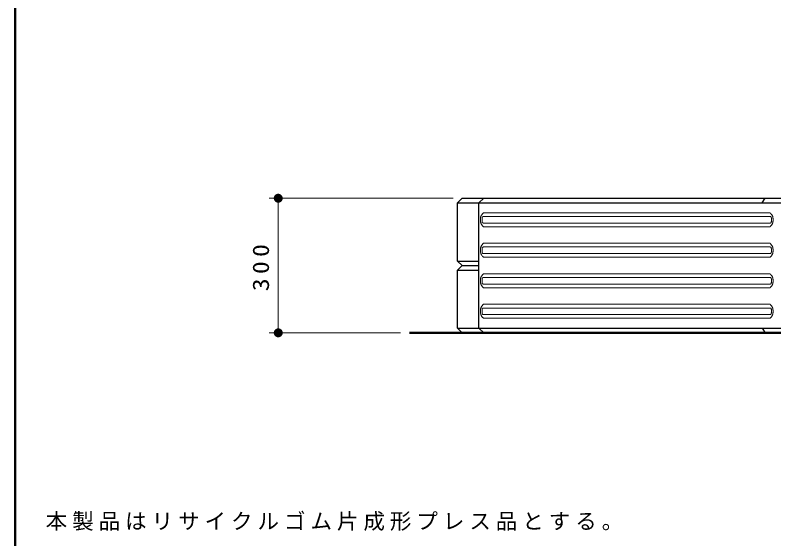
# Model space of a CAD drawing. Units: millimetres on the paper, with parts at other scales. Extents: x -385 to 0, y -5 to 267.
# Drawn here: x -385 to -300.4, y 50.3 to 108.7 of the extents above; entities that cross this region are included whole.
import ezdxf

# ---------------------------------------------------------------- set-up
doc = ezdxf.new("R2010")
doc.units = ezdxf.units.MM
doc.layers.add('1_20', color=7, linetype='Continuous', lineweight=13)
doc.layers.add('NAKAMURA図枠', color=7, linetype='Continuous', lineweight=13)
doc.layers.add('CLASS1', color=7, linetype='Continuous')
doc.styles.add('ＭＳ ゴシック', font='')
doc.styles.get('ＭＳ ゴシック').set_extended_font_data('MS Gothic')

# ---------------------------------------------------------------- blocks, each defined once
blk = doc.blocks.new('filled_dot')
at = {"color": 0, "linetype": 'Continuous', "lineweight": -2, "const_width": 1.25}
blk.add_lwpolyline([(-0.625, 0, 1), (0.625, 0, 1)], format="xyb", close=True, dxfattribs=at)

msp = doc.modelspace()

# ---------------------------------------------------------------- linework, layer by layer
at = {"layer": '1_20'}
for p, q in [((-336.164, 88.302), (-356.664, 88.302)), ((-355.664, 73.302), (-355.664, 88.302)), ((-342.02, 73.302), (-356.664, 73.302))]:
    msp.add_line(p, q, dxfattribs=at)
at = {"layer": '1_20', "lineweight": 25}
for p, q in [((-335.664, 87.802), (-335.164, 88.302)), ((-335.164, 88.302), (-207.953, 88.302)), ((-333.286, 87.802), (-332.75, 88.302)), ((-301.681, 87.802), (-301.352, 88.302)), ((-335.664, 87.802), (-207.453, 87.802)), ((-335.664, 81.302), (-335.664, 87.802)), ((-333.286, 73.802), (-333.286, 87.802)), ((-335.664, 81.302), (-333.286, 81.302)), ((-335.664, 81.302), (-335.164, 80.802)), ((-335.664, 80.302), (-335.164, 80.802)), ((-335.164, 80.802), (-333.286, 80.802)), ((-335.664, 73.802), (-335.664, 80.302)), ((-335.664, 80.302), (-333.286, 80.302)), ((-335.664, 73.802), (-335.164, 73.302)), ((-335.664, 73.802), (-207.453, 73.802)), ((-333.286, 73.802), (-332.75, 73.302)), ((-301.681, 73.802), (-301.352, 73.302)), ((-335.164, 73.302), (-207.953, 73.302))]:
    msp.add_line(p, q, dxfattribs=at)
at = {"layer": '1_20', "color": 131}
for p, q in [((-332.789, 86.654), (-332.799, 86.668)), ((-300.813, 86.687), (-332.782, 86.687)), ((-333.111, 85.852), (-333.111, 85.952)), ((-332.928, 85.852), (-332.928, 85.952)), ((-300.813, 86.267), (-332.782, 86.267)), ((-300.813, 85.537), (-332.782, 85.537)), ((-300.666, 85.952), (-300.666, 85.852)), ((-300.484, 85.952), (-300.484, 85.852)), ((-300.813, 85.117), (-332.782, 85.117)), ((-300.805, 85.15), (-300.796, 85.136)), ((-332.789, 83.254), (-332.799, 83.268)), ((-300.813, 83.287), (-332.782, 83.287)), ((-333.111, 82.452), (-333.111, 82.552)), ((-332.928, 82.452), (-332.928, 82.552)), ((-300.813, 82.867), (-332.782, 82.867)), ((-300.813, 82.137), (-332.782, 82.137)), ((-300.666, 82.552), (-300.666, 82.452)), ((-300.484, 82.552), (-300.484, 82.452)), ((-300.813, 81.717), (-332.782, 81.717)), ((-332.789, 79.854), (-332.799, 79.868)), ((-300.813, 79.887), (-332.782, 79.887)), ((-333.111, 79.052), (-333.111, 79.152)), ((-332.928, 79.052), (-332.928, 79.152)), ((-300.813, 79.467), (-332.782, 79.467)), ((-300.813, 78.737), (-332.782, 78.737)), ((-300.666, 79.152), (-300.666, 79.052)), ((-300.484, 79.152), (-300.484, 79.052)), ((-300.813, 78.317), (-332.782, 78.317)), ((-300.805, 78.35), (-300.796, 78.336)), ((-332.79, 76.452), (-332.8, 76.466)), ((-300.813, 76.487), (-332.782, 76.487)), ((-333.111, 75.652), (-333.111, 75.752)), ((-332.928, 75.652), (-332.928, 75.752)), ((-300.813, 76.067), (-332.782, 76.067)), ((-300.813, 75.337), (-332.782, 75.337)), ((-300.666, 75.752), (-300.666, 75.652)), ((-300.484, 75.752), (-300.484, 75.652)), ((-300.813, 74.917), (-332.782, 74.917)), ((-300.805, 74.95), (-300.796, 74.936))]:
    msp.add_line(p, q, dxfattribs=at)
at = {"layer": '1_20', "color": 2, "lineweight": 50}
msp.add_line((-341.02, 73.302), (-202.097, 73.302), dxfattribs=at)
at = {"layer": '1_20', "color": 131}
for points in [[(-333.111, 85.952), (-333.111, 85.995), (-333.108, 86.041), (-333.105, 86.087), (-333.099, 86.134), (-333.091, 86.179), (-333.081, 86.223), (-333.074, 86.246), (-333.067, 86.269), (-333.059, 86.29), (-333.051, 86.31), (-333.035, 86.344)], [(-333.035, 86.344), (-333.017, 86.378), (-332.998, 86.41), (-332.979, 86.44), (-332.959, 86.469), (-332.94, 86.496), (-332.92, 86.522), (-332.897, 86.551), (-332.874, 86.58), (-332.844, 86.616), (-332.782, 86.687)], [(-300.813, 86.687), (-300.749, 86.613), (-300.725, 86.585), (-300.688, 86.54), (-300.66, 86.504), (-300.633, 86.465), (-300.614, 86.437), (-300.595, 86.408), (-300.577, 86.377), (-300.56, 86.344)], [(-300.56, 86.344), (-300.546, 86.315), (-300.534, 86.285), (-300.523, 86.255), (-300.517, 86.233), (-300.511, 86.21), (-300.501, 86.165), (-300.494, 86.12), (-300.489, 86.074), (-300.486, 86.044), (-300.485, 86.013), (-300.484, 85.952)], [(-333.035, 85.46), (-333.049, 85.489), (-333.061, 85.519), (-333.071, 85.549), (-333.078, 85.571), (-333.084, 85.594), (-333.094, 85.639), (-333.101, 85.685), (-333.106, 85.73), (-333.108, 85.761), (-333.11, 85.791), (-333.111, 85.852)], [(-332.782, 85.117), (-332.846, 85.191), (-332.87, 85.219), (-332.907, 85.264), (-332.934, 85.3), (-332.962, 85.339), (-332.981, 85.367), (-332.999, 85.397), (-333.017, 85.427), (-333.035, 85.46)], [(-332.928, 85.952), (-332.928, 85.992), (-332.927, 86.031), (-332.925, 86.062), (-332.923, 86.092), (-332.919, 86.125), (-332.914, 86.156), (-332.91, 86.175), (-332.905, 86.194), (-332.9, 86.209), (-332.894, 86.223)], [(-332.894, 85.581), (-332.903, 85.605), (-332.91, 85.63), (-332.915, 85.658), (-332.919, 85.679), (-332.921, 85.701), (-332.925, 85.736), (-332.927, 85.773), (-332.928, 85.812), (-332.928, 85.852)], [(-332.782, 86.267), (-332.803, 86.266), (-332.823, 86.262), (-332.843, 86.256), (-332.862, 86.247), (-332.879, 86.236), (-332.894, 86.223)], [(-332.894, 85.581), (-332.879, 85.568), (-332.862, 85.557), (-332.843, 85.548), (-332.823, 85.542), (-332.803, 85.538), (-332.782, 85.537)], [(-300.56, 85.46), (-300.578, 85.426), (-300.597, 85.394), (-300.616, 85.364), (-300.635, 85.335), (-300.655, 85.308), (-300.674, 85.282), (-300.697, 85.253), (-300.72, 85.224), (-300.751, 85.188), (-300.813, 85.117)], [(-300.7, 86.223), (-300.692, 86.2), (-300.685, 86.174), (-300.679, 86.146), (-300.676, 86.125), (-300.673, 86.103), (-300.67, 86.068), (-300.668, 86.031), (-300.667, 85.992), (-300.666, 85.952)], [(-300.666, 85.852), (-300.667, 85.812), (-300.668, 85.773), (-300.67, 85.742), (-300.672, 85.712), (-300.676, 85.679), (-300.681, 85.648), (-300.685, 85.629), (-300.69, 85.61), (-300.695, 85.595), (-300.7, 85.581)], [(-300.484, 85.852), (-300.484, 85.809), (-300.486, 85.763), (-300.49, 85.717), (-300.496, 85.67), (-300.504, 85.625), (-300.514, 85.581), (-300.521, 85.558), (-300.528, 85.535), (-300.535, 85.515), (-300.544, 85.494), (-300.56, 85.46)], [(-333.111, 82.552), (-333.111, 82.595), (-333.108, 82.641), (-333.105, 82.687), (-333.099, 82.734), (-333.091, 82.779), (-333.081, 82.823), (-333.074, 82.846), (-333.067, 82.869), (-333.059, 82.89), (-333.051, 82.91), (-333.035, 82.944)], [(-333.035, 82.944), (-333.017, 82.978), (-332.998, 83.01), (-332.979, 83.04), (-332.959, 83.069), (-332.94, 83.096), (-332.92, 83.122), (-332.897, 83.151), (-332.874, 83.18), (-332.844, 83.216), (-332.782, 83.287)], [(-300.813, 83.287), (-300.749, 83.214), (-300.701, 83.156), (-300.677, 83.126), (-300.646, 83.083), (-300.614, 83.037), (-300.586, 82.993), (-300.573, 82.969), (-300.56, 82.944)], [(-300.56, 82.944), (-300.543, 82.907), (-300.528, 82.869), (-300.516, 82.83), (-300.51, 82.805), (-300.504, 82.78), (-300.495, 82.73), (-300.489, 82.676), (-300.485, 82.623), (-300.484, 82.588), (-300.484, 82.552)], [(-333.035, 82.06), (-333.049, 82.089), (-333.061, 82.119), (-333.071, 82.149), (-333.078, 82.171), (-333.084, 82.194), (-333.094, 82.239), (-333.101, 82.285), (-333.106, 82.33), (-333.108, 82.361), (-333.11, 82.391), (-333.111, 82.452)], [(-332.928, 82.552), (-332.928, 82.592), (-332.927, 82.631), (-332.925, 82.662), (-332.923, 82.692), (-332.919, 82.725), (-332.914, 82.756), (-332.91, 82.775), (-332.905, 82.794), (-332.9, 82.809), (-332.894, 82.823)], [(-332.894, 82.181), (-332.903, 82.205), (-332.91, 82.23), (-332.915, 82.258), (-332.919, 82.279), (-332.921, 82.301), (-332.925, 82.336), (-332.927, 82.373), (-332.928, 82.412), (-332.928, 82.452)], [(-332.782, 82.867), (-332.803, 82.866), (-332.823, 82.862), (-332.843, 82.856), (-332.862, 82.847), (-332.879, 82.836), (-332.894, 82.823)], [(-332.894, 82.181), (-332.879, 82.168), (-332.862, 82.157), (-332.843, 82.148), (-332.823, 82.142), (-332.803, 82.138), (-332.782, 82.137)], [(-300.7, 82.823), (-300.691, 82.798), (-300.684, 82.771), (-300.678, 82.741), (-300.675, 82.718), (-300.672, 82.695), (-300.669, 82.645), (-300.667, 82.599), (-300.666, 82.552)], [(-300.666, 82.452), (-300.667, 82.391), (-300.669, 82.36), (-300.671, 82.331), (-300.673, 82.302), (-300.677, 82.274), (-300.683, 82.241), (-300.69, 82.209), (-300.7, 82.181)], [(-300.484, 82.452), (-300.484, 82.427), (-300.486, 82.371), (-300.49, 82.315), (-300.494, 82.287), (-300.498, 82.258), (-300.502, 82.234), (-300.507, 82.209), (-300.515, 82.177), (-300.525, 82.145), (-300.536, 82.113), (-300.547, 82.086), (-300.56, 82.06)], [(-332.782, 81.717), (-332.846, 81.791), (-332.87, 81.819), (-332.907, 81.864), (-332.934, 81.9), (-332.962, 81.939), (-332.981, 81.967), (-332.999, 81.997), (-333.017, 82.027), (-333.035, 82.06)], [(-300.56, 82.06), (-300.583, 82.017), (-300.6, 81.989), (-300.617, 81.962), (-300.634, 81.937), (-300.669, 81.89), (-300.692, 81.86), (-300.715, 81.831), (-300.745, 81.794), (-300.813, 81.717)], [(-333.111, 79.152), (-333.111, 79.195), (-333.108, 79.241), (-333.105, 79.287), (-333.099, 79.334), (-333.091, 79.379), (-333.081, 79.423), (-333.074, 79.446), (-333.067, 79.469), (-333.059, 79.49), (-333.051, 79.51), (-333.035, 79.544)], [(-333.035, 79.544), (-333.017, 79.578), (-332.998, 79.61), (-332.979, 79.64), (-332.959, 79.669), (-332.94, 79.696), (-332.92, 79.722), (-332.897, 79.751), (-332.874, 79.78), (-332.844, 79.816), (-332.782, 79.887)], [(-300.813, 79.887), (-300.749, 79.813), (-300.725, 79.785), (-300.688, 79.74), (-300.66, 79.704), (-300.633, 79.665), (-300.614, 79.637), (-300.595, 79.608), (-300.577, 79.577), (-300.56, 79.544)], [(-300.56, 79.544), (-300.546, 79.515), (-300.534, 79.485), (-300.523, 79.455), (-300.517, 79.433), (-300.511, 79.41), (-300.501, 79.365), (-300.494, 79.32), (-300.489, 79.274), (-300.486, 79.244), (-300.485, 79.213), (-300.484, 79.152)], [(-333.035, 78.66), (-333.049, 78.689), (-333.061, 78.719), (-333.071, 78.749), (-333.078, 78.771), (-333.084, 78.794), (-333.094, 78.839), (-333.101, 78.885), (-333.106, 78.93), (-333.108, 78.961), (-333.11, 78.991), (-333.111, 79.052)], [(-332.928, 79.152), (-332.928, 79.192), (-332.927, 79.231), (-332.925, 79.262), (-332.923, 79.292), (-332.919, 79.325), (-332.914, 79.356), (-332.91, 79.375), (-332.905, 79.394), (-332.9, 79.409), (-332.894, 79.423)], [(-332.894, 78.781), (-332.903, 78.805), (-332.91, 78.83), (-332.915, 78.858), (-332.919, 78.879), (-332.921, 78.901), (-332.925, 78.936), (-332.927, 78.973), (-332.928, 79.012), (-332.928, 79.052)], [(-332.782, 79.467), (-332.803, 79.466), (-332.823, 79.462), (-332.843, 79.456), (-332.862, 79.447), (-332.879, 79.436), (-332.894, 79.423)], [(-332.894, 78.781), (-332.879, 78.768), (-332.862, 78.757), (-332.843, 78.748), (-332.823, 78.742), (-332.803, 78.738), (-332.782, 78.737)], [(-300.7, 79.423), (-300.692, 79.4), (-300.685, 79.374), (-300.679, 79.346), (-300.676, 79.325), (-300.673, 79.303), (-300.67, 79.268), (-300.668, 79.231), (-300.667, 79.192), (-300.666, 79.152)], [(-300.666, 79.052), (-300.667, 79.012), (-300.668, 78.973), (-300.67, 78.942), (-300.672, 78.912), (-300.676, 78.879), (-300.681, 78.848), (-300.685, 78.829), (-300.69, 78.81), (-300.695, 78.795), (-300.7, 78.781)], [(-300.484, 79.052), (-300.484, 79.009), (-300.486, 78.963), (-300.49, 78.917), (-300.496, 78.87), (-300.504, 78.825), (-300.514, 78.781), (-300.521, 78.758), (-300.528, 78.735), (-300.535, 78.715), (-300.544, 78.694), (-300.56, 78.66)], [(-332.782, 78.317), (-332.846, 78.391), (-332.87, 78.419), (-332.907, 78.464), (-332.934, 78.5), (-332.962, 78.539), (-332.981, 78.567), (-332.999, 78.597), (-333.017, 78.627), (-333.035, 78.66)], [(-300.56, 78.66), (-300.578, 78.626), (-300.597, 78.594), (-300.616, 78.564), (-300.635, 78.535), (-300.655, 78.508), (-300.674, 78.482), (-300.697, 78.453), (-300.72, 78.424), (-300.751, 78.388), (-300.813, 78.317)], [(-333.111, 75.752), (-333.111, 75.795), (-333.108, 75.841), (-333.105, 75.887), (-333.099, 75.934), (-333.091, 75.979), (-333.081, 76.023), (-333.074, 76.046), (-333.067, 76.069), (-333.059, 76.09), (-333.051, 76.11), (-333.035, 76.144)], [(-333.035, 76.144), (-333.017, 76.178), (-332.998, 76.21), (-332.979, 76.24), (-332.959, 76.269), (-332.94, 76.296), (-332.92, 76.322), (-332.897, 76.351), (-332.874, 76.38), (-332.844, 76.416), (-332.782, 76.487)], [(-300.813, 76.487), (-300.749, 76.413), (-300.725, 76.385), (-300.688, 76.34), (-300.66, 76.304), (-300.633, 76.265), (-300.614, 76.237), (-300.595, 76.208), (-300.577, 76.177), (-300.56, 76.144)], [(-300.56, 76.144), (-300.546, 76.115), (-300.534, 76.085), (-300.523, 76.055), (-300.517, 76.033), (-300.511, 76.01), (-300.501, 75.965), (-300.494, 75.92), (-300.489, 75.874), (-300.486, 75.844), (-300.485, 75.813), (-300.484, 75.752)], [(-333.035, 75.26), (-333.049, 75.289), (-333.061, 75.319), (-333.071, 75.349), (-333.078, 75.371), (-333.084, 75.394), (-333.094, 75.439), (-333.101, 75.485), (-333.106, 75.53), (-333.108, 75.561), (-333.11, 75.591), (-333.111, 75.652)], [(-332.928, 75.752), (-332.928, 75.792), (-332.927, 75.831), (-332.925, 75.862), (-332.923, 75.892), (-332.919, 75.925), (-332.914, 75.956), (-332.91, 75.975), (-332.905, 75.994), (-332.9, 76.009), (-332.894, 76.023)], [(-332.894, 75.381), (-332.903, 75.405), (-332.91, 75.43), (-332.915, 75.458), (-332.919, 75.479), (-332.921, 75.501), (-332.925, 75.536), (-332.927, 75.573), (-332.928, 75.612), (-332.928, 75.652)], [(-300.7, 76.023), (-300.692, 76), (-300.685, 75.974), (-300.679, 75.946), (-300.676, 75.925), (-300.673, 75.903), (-300.67, 75.868), (-300.668, 75.831), (-300.667, 75.792), (-300.666, 75.752)], [(-300.666, 75.652), (-300.667, 75.612), (-300.668, 75.573), (-300.67, 75.542), (-300.672, 75.512), (-300.676, 75.479), (-300.681, 75.448), (-300.685, 75.429), (-300.69, 75.41), (-300.695, 75.395), (-300.7, 75.381)], [(-300.484, 75.652), (-300.484, 75.609), (-300.486, 75.563), (-300.49, 75.517), (-300.496, 75.47), (-300.504, 75.425), (-300.514, 75.381), (-300.521, 75.358), (-300.528, 75.335), (-300.535, 75.315), (-300.544, 75.294), (-300.56, 75.26)], [(-332.782, 74.917), (-332.846, 74.991), (-332.87, 75.019), (-332.907, 75.064), (-332.934, 75.1), (-332.962, 75.139), (-332.981, 75.167), (-332.999, 75.197), (-333.017, 75.227), (-333.035, 75.26)], [(-300.56, 75.26), (-300.578, 75.226), (-300.597, 75.194), (-300.616, 75.164), (-300.635, 75.135), (-300.655, 75.108), (-300.674, 75.082), (-300.697, 75.053), (-300.72, 75.024), (-300.751, 74.988), (-300.813, 74.917)]]:
    msp.add_lwpolyline(points, dxfattribs=at)
for points in [[(-300.7, 86.223), (-300.704, 86.226), (-300.707, 86.228), (-300.71, 86.231), (-300.713, 86.233), (-300.717, 86.236), (-300.72, 86.238), (-300.723, 86.24), (-300.727, 86.243), (-300.73, 86.245), (-300.734, 86.247), (-300.737, 86.249), (-300.741, 86.251), (-300.745, 86.253), (-300.749, 86.254), (-300.752, 86.256), (-300.756, 86.257), (-300.76, 86.259), (-300.764, 86.26), (-300.768, 86.261), (-300.772, 86.262), (-300.776, 86.262), (-300.78, 86.263), (-300.784, 86.264), (-300.788, 86.264), (-300.792, 86.265), (-300.796, 86.265), (-300.8, 86.266), (-300.805, 86.266), (-300.809, 86.267), (-300.813, 86.267)], [(-300.813, 85.537), (-300.809, 85.537), (-300.805, 85.538), (-300.8, 85.538), (-300.796, 85.539), (-300.792, 85.539), (-300.788, 85.54), (-300.784, 85.54), (-300.78, 85.541), (-300.776, 85.542), (-300.772, 85.542), (-300.768, 85.543), (-300.764, 85.544), (-300.76, 85.545), (-300.756, 85.547), (-300.752, 85.548), (-300.749, 85.55), (-300.745, 85.551), (-300.741, 85.553), (-300.737, 85.555), (-300.734, 85.557), (-300.73, 85.559), (-300.727, 85.561), (-300.723, 85.564), (-300.72, 85.566), (-300.717, 85.568), (-300.713, 85.571), (-300.71, 85.573), (-300.707, 85.576), (-300.704, 85.578), (-300.7, 85.581)], [(-300.7, 82.823), (-300.704, 82.826), (-300.707, 82.828), (-300.71, 82.831), (-300.713, 82.833), (-300.717, 82.836), (-300.72, 82.838), (-300.723, 82.84), (-300.727, 82.843), (-300.73, 82.845), (-300.734, 82.847), (-300.737, 82.849), (-300.741, 82.851), (-300.745, 82.853), (-300.749, 82.854), (-300.752, 82.856), (-300.756, 82.857), (-300.76, 82.859), (-300.764, 82.86), (-300.768, 82.861), (-300.772, 82.862), (-300.776, 82.862), (-300.78, 82.863), (-300.784, 82.864), (-300.788, 82.864), (-300.792, 82.865), (-300.796, 82.865), (-300.8, 82.866), (-300.805, 82.866), (-300.809, 82.867), (-300.813, 82.867)], [(-300.813, 82.137), (-300.809, 82.137), (-300.805, 82.138), (-300.8, 82.138), (-300.796, 82.139), (-300.792, 82.139), (-300.788, 82.14), (-300.784, 82.14), (-300.78, 82.141), (-300.776, 82.142), (-300.772, 82.142), (-300.768, 82.143), (-300.764, 82.144), (-300.76, 82.145), (-300.756, 82.147), (-300.752, 82.148), (-300.749, 82.15), (-300.745, 82.151), (-300.741, 82.153), (-300.737, 82.155), (-300.734, 82.157), (-300.73, 82.159), (-300.727, 82.161), (-300.723, 82.164), (-300.72, 82.166), (-300.717, 82.168), (-300.713, 82.171), (-300.71, 82.173), (-300.707, 82.176), (-300.704, 82.178), (-300.7, 82.181)], [(-300.7, 79.423), (-300.704, 79.426), (-300.707, 79.428), (-300.71, 79.431), (-300.713, 79.433), (-300.717, 79.436), (-300.72, 79.438), (-300.723, 79.44), (-300.727, 79.443), (-300.73, 79.445), (-300.734, 79.447), (-300.737, 79.449), (-300.741, 79.451), (-300.745, 79.453), (-300.749, 79.454), (-300.752, 79.456), (-300.756, 79.457), (-300.76, 79.459), (-300.764, 79.46), (-300.768, 79.461), (-300.772, 79.462), (-300.776, 79.462), (-300.78, 79.463), (-300.784, 79.464), (-300.788, 79.464), (-300.792, 79.465), (-300.796, 79.465), (-300.8, 79.466), (-300.805, 79.466), (-300.809, 79.467), (-300.813, 79.467)], [(-300.813, 78.737), (-300.809, 78.737), (-300.805, 78.738), (-300.8, 78.738), (-300.796, 78.739), (-300.792, 78.739), (-300.788, 78.74), (-300.784, 78.74), (-300.78, 78.741), (-300.776, 78.742), (-300.772, 78.742), (-300.768, 78.743), (-300.764, 78.744), (-300.76, 78.745), (-300.756, 78.747), (-300.752, 78.748), (-300.749, 78.75), (-300.745, 78.751), (-300.741, 78.753), (-300.737, 78.755), (-300.734, 78.757), (-300.73, 78.759), (-300.727, 78.761), (-300.723, 78.764), (-300.72, 78.766), (-300.717, 78.768), (-300.713, 78.771), (-300.71, 78.773), (-300.707, 78.776), (-300.704, 78.778), (-300.7, 78.781)], [(-332.782, 76.067), (-332.786, 76.067), (-332.79, 76.066), (-332.794, 76.066), (-332.798, 76.065), (-332.802, 76.065), (-332.806, 76.064), (-332.811, 76.064), (-332.815, 76.063), (-332.819, 76.062), (-332.823, 76.062), (-332.827, 76.061), (-332.831, 76.06), (-332.835, 76.059), (-332.839, 76.057), (-332.842, 76.056), (-332.846, 76.054), (-332.85, 76.053), (-332.854, 76.051), (-332.857, 76.049), (-332.861, 76.047), (-332.864, 76.045), (-332.868, 76.043), (-332.871, 76.04), (-332.875, 76.038), (-332.878, 76.036), (-332.881, 76.033), (-332.885, 76.031), (-332.888, 76.028), (-332.891, 76.026), (-332.894, 76.023)], [(-332.894, 75.381), (-332.891, 75.378), (-332.888, 75.376), (-332.885, 75.373), (-332.881, 75.371), (-332.878, 75.368), (-332.875, 75.366), (-332.871, 75.364), (-332.868, 75.361), (-332.864, 75.359), (-332.861, 75.357), (-332.857, 75.355), (-332.854, 75.353), (-332.85, 75.351), (-332.846, 75.35), (-332.842, 75.348), (-332.839, 75.347), (-332.835, 75.345), (-332.831, 75.344), (-332.827, 75.343), (-332.823, 75.342), (-332.819, 75.342), (-332.815, 75.341), (-332.811, 75.34), (-332.806, 75.34), (-332.802, 75.339), (-332.798, 75.339), (-332.794, 75.338), (-332.79, 75.338), (-332.786, 75.337), (-332.782, 75.337)], [(-300.7, 76.023), (-300.704, 76.026), (-300.707, 76.028), (-300.71, 76.031), (-300.713, 76.033), (-300.717, 76.036), (-300.72, 76.038), (-300.723, 76.04), (-300.727, 76.043), (-300.73, 76.045), (-300.734, 76.047), (-300.737, 76.049), (-300.741, 76.051), (-300.745, 76.053), (-300.749, 76.054), (-300.752, 76.056), (-300.756, 76.057), (-300.76, 76.059), (-300.764, 76.06), (-300.768, 76.061), (-300.772, 76.062), (-300.776, 76.062), (-300.78, 76.063), (-300.784, 76.064), (-300.788, 76.064), (-300.792, 76.065), (-300.796, 76.065), (-300.8, 76.066), (-300.805, 76.066), (-300.809, 76.067), (-300.813, 76.067)], [(-300.813, 75.337), (-300.809, 75.337), (-300.805, 75.338), (-300.8, 75.338), (-300.796, 75.339), (-300.792, 75.339), (-300.788, 75.34), (-300.784, 75.34), (-300.78, 75.341), (-300.776, 75.342), (-300.772, 75.342), (-300.768, 75.343), (-300.764, 75.344), (-300.76, 75.345), (-300.756, 75.347), (-300.752, 75.348), (-300.749, 75.35), (-300.745, 75.351), (-300.741, 75.353), (-300.737, 75.355), (-300.734, 75.357), (-300.73, 75.359), (-300.727, 75.361), (-300.723, 75.364), (-300.72, 75.366), (-300.717, 75.368), (-300.713, 75.371), (-300.71, 75.373), (-300.707, 75.376), (-300.704, 75.378), (-300.7, 75.381)]]:
    msp.add_open_spline(points, degree=3, knots=[0, 0, 0, 0, 1, 1, 1, 2, 2, 2, 3, 3, 3, 4, 4, 4, 5, 5, 5, 6, 6, 6, 7, 7, 7, 8, 8, 8, 9, 9, 9, 10, 10, 10, 10], dxfattribs=at)
at = {"layer": 'NAKAMURA図枠', "lineweight": 50}
msp.add_line((-385, 267), (-385, 0), dxfattribs=at)

# ---------------------------------------------------------------- block references
at = {"layer": '1_20', "xscale": 0.4, "yscale": 0.4}
for p, rotation in [((-355.664, 88.302), 270), ((-355.664, 73.302), 90)]:
    msp.add_blockref('filled_dot', p, dxfattribs=dict(at, rotation=rotation))

# ---------------------------------------------------------------- texts
at = {"layer": '1_20', "insert": (-356.664, 80.802), "char_height": 1.833, "attachment_point": 8, "rotation": 90, "style": 'ＭＳ ゴシック'}
msp.add_mtext('\\T1.33;\\W1.15;300', dxfattribs=at)
at = {"layer": 'CLASS1', "insert": (-381.599, 51.223), "char_height": 1.76, "attachment_point": 7, "style": 'ＭＳ ゴシック'}
msp.add_mtext('\\T1.23;本製品はリサイクルゴム片成形プレス品とする。', dxfattribs=at)

doc.saveas('drawing.dxf')
